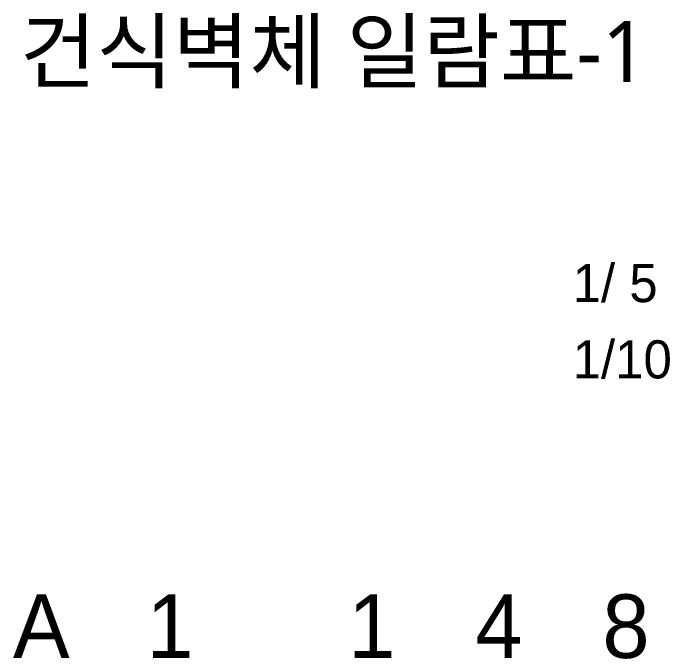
# Model space of a CAD drawing. Header units: millimetres. Extents: x 100 to 12387, y 55 to 2825.
# Drawn here: x 3718.9 to 3977.3, y 92.1 to 346.1 of the extents above; entities that cross this region are included whole.
import ezdxf
from ezdxf.enums import TextEntityAlignment as Align

# ---------------------------------------------------------------- set-up
doc = ezdxf.new("R2010")
doc.units = ezdxf.units.MM
doc.header["$LTSCALE"] = 1000
doc.layers.add('TEXT-TITLE', color=6, linetype='Continuous')
doc.layers.add('TEXT-기입', color=6, linetype='Continuous')
doc.styles.add('CGS', font='cgse', dxfattribs={"bigfont": 'cgs'})
doc.styles.add('맑은고딕', font='malgun_0.ttf')

msp = doc.modelspace()

# ---------------------------------------------------------------- texts
at = {"layer": 'TEXT-TITLE', "linetype": 'ByBlock', "style": '맑은고딕'}
msp.add_text('건식벽체 일람표-1', height=24, dxfattribs=at).set_placement((3845, 319.06), align=Align.CENTER)
at = {"layer": 'TEXT-기입', "style": 'CGS'}
for s, p in [('1/ 5', (3939.01, 227.95)), ('1/10', (3939.01, 197.95))]:
    msp.add_text(s, height=15, dxfattribs=at).set_placement(p, align=Align.BOTTOM_LEFT)
for s, p in [('A', (3730, 105)), ('1', (3780.63, 105)), ('1', (3860, 105)), ('4', (3910, 105)), ('8', (3960, 105))]:
    msp.add_text(s, height=25, dxfattribs=at).set_placement(p, align=Align.MIDDLE_CENTER)

doc.saveas('drawing.dxf')
